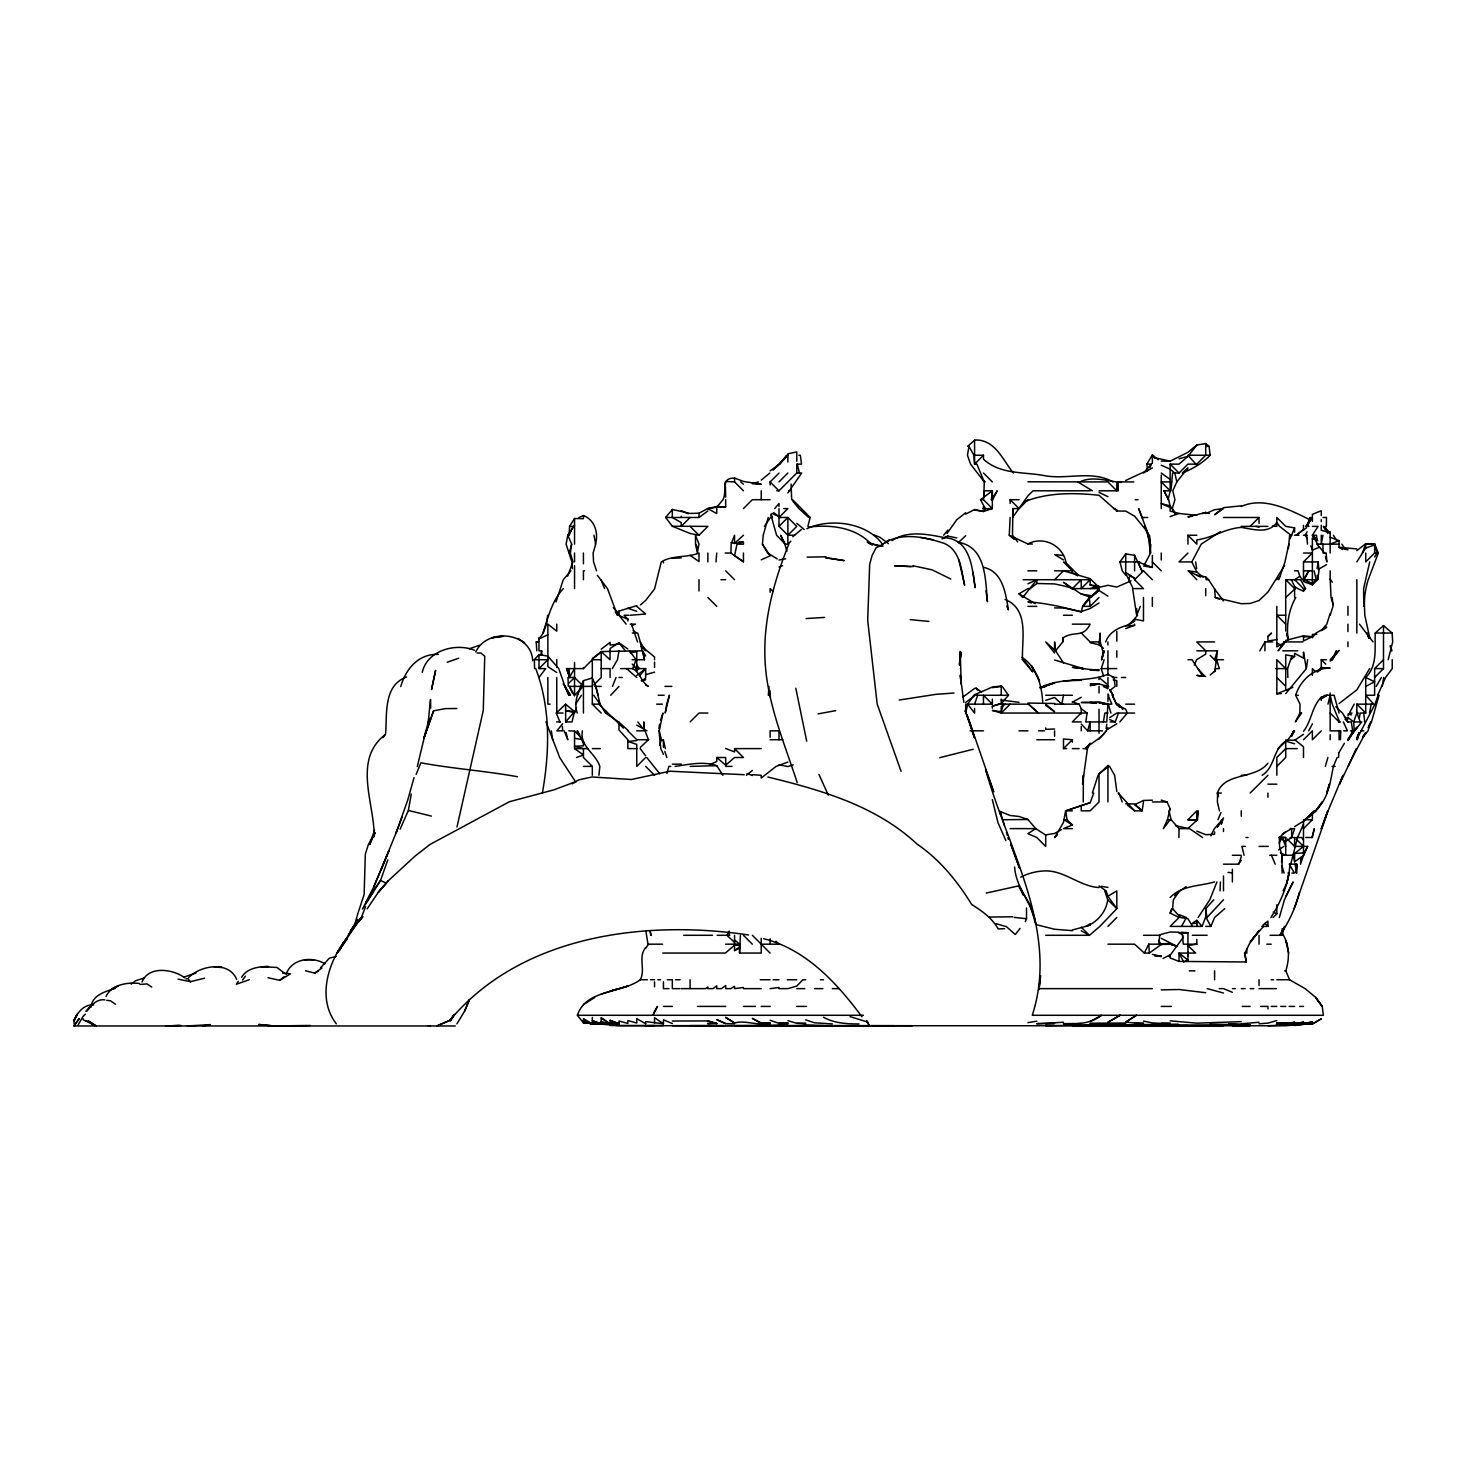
<?xml version="1.0" encoding="UTF-8"?>
<svg xmlns="http://www.w3.org/2000/svg" width="1466" height="1466" viewBox="0 0 1466 1466"><rect width="100%" height="100%" fill="white"/><g stroke="black" fill="none" stroke-linecap="round" stroke-linejoin="round"><path stroke-width="1.5" d="M576.523 757.501L583.431 754.972L574.544 748.613L574.544 731.039L568.845 730.838M645.663 1023.836L645.663 1021.637L663.438 1023.763L663.438 1019.841L672.326 1023.543M796.771 461.24L796.771 451.931L787.883 453.782L787.883 462.028M1161.255 559.994L1161.255 553.03M1246.668 948.63L1246.851 953.065L1244.762 953.065L1246.338 961.971L1179.031 961.421L1179.031 953.065L1195.615 953.065L1187.936 945.57L1196.824 944.177L1196.824 939.358M1196.824 926.402L1196.824 925.138M1276.831 775.276L1276.831 757.501L1285.719 748.613L1297.263 748.613M1285.719 668.606L1276.831 659.718L1276.831 693.839L1281.266 693.583M1285.719 631.131L1285.719 579.711L1300.562 579.711L1305.546 588.599L1303.494 591.146L1297.703 588.599L1294.606 586.437L1291.344 579.711M1294.606 597.487L1294.606 586.437M1276.831 1023.854L1294.606 1023.744L1303.494 1022.168L1303.494 1023.836L1294.606 1024.184L1312.382 1023.653L1276.831 1023.47L1285.719 1023.854L1294.606 1022.26L1294.606 1023.58L1276.831 1022.865L1303.494 1023.36L1290.978 1024.184L1312.382 1022.773L1303.494 1023.781M601.903 1024.184L618.982 1025.705L1285.719 1025.76L1312.382 1023.341M1330.157 615.262L1332.997 606.374L1332.191 597.487M1332.319 582.222L1330.157 579.033L1330.157 570.824M1339.063 713.044L1334.133 695.269L1324.879 695.269L1321.269 698.769L1325.905 696.148M1359.44 717.497L1360.136 713.044L1365.726 713.044L1365.726 677.494C1377.655 665.674 1374.613 648.137 1375.236 633.037L1383.501 625.579L1392.132 633.037L1392.7 641.925L1388.192 659.718M1374.613 557.025L1376.995 553.03L1374.613 544.143M1374.613 677.494L1383.501 668.606L1383.501 625.579M761.221 938.258L761.221 953.065L739.542 953.065L739.579 944.177L734.558 939.889M1326.382 526.367L1326.473 517.48L1323.047 517.48M1287.973 639.707C1286.47 625.157 1288.376 610.424 1295.761 597.487M1178.921 837.507L1179.031 828.62L1171.132 819.732L1168.97 810.845L1170.143 808.829L1167.028 801.957L1161.255 800.106M1264.901 650.831L1265.03 641.925L1259.807 650.831M1301.606 713.044L1295.358 721.932L1299.884 713.044L1300.012 704.156L1295.651 695.269C1300.195 680.572 1314.049 667.561 1330.157 668.166L1321.269 667.506L1316.835 671.831M734.558 555.724L730.948 553.03L731.131 544.143L734.558 535.255L734.558 543.446L743.445 542.237L743.445 544.143L736.995 544.143L734.558 555.724L743.445 561.79L743.445 553.03M1217.586 793.051L1217.385 801.957L1219.437 810.845M1082.714 781.946L1083.411 775.276L1083.209 801.957M758.472 481.911L752.333 483.725L761.221 484.275L743.445 481.434L734.558 478.026C719.513 478.044 727.686 491 722.958 499.704L716.764 507.236L707.62 508.592L698.989 513.228L690.101 513.448L672.326 509.453L665.656 517.48L672.326 526.257L690.101 533.459L698.989 535.255L707.876 526.367L672.326 526.257M740.44 935.29L739.542 953.065M1027.904 499.704L1019.108 508.592L1012.914 508.592L1012.603 517.48L1027.904 495.856L1033.054 490.798L1090.136 490.798M1340.437 739.725L1340.785 730.838L1330.157 730.838L1330.157 693.015M74.07 1023.928L74.235 1019.878C77.625 1012.218 84.35 1004.008 93.659 1005.035M1220.024 890.852L1220.427 881.964M572.436 568.588L571.905 561.918L566.096 544.143L567.782 535.255L569.101 535.255L569.578 526.367L574.544 518.488L583.431 518.689L583.431 515.574L578.96 517.48M1300.892 857.5L1300.507 864.17L1303.494 855.283L1303.494 821.95M1281.559 861.953L1281.944 855.283L1279.543 846.395L1279.378 837.507L1285.719 831.772M1338.55 757.501L1338.806 753.048M1149.985 553.03L1150.535 544.143L1150.535 553.03L1144.433 564.667M768.99 686.381L768.331 695.269L770.108 695.269M1175.475 825.633L1187.936 828.473L1197.52 819.732L1198.198 810.845L1196.824 819.732M1288.412 548.596L1289.659 535.255L1291.876 535.255M1216.468 659.718L1214.599 671.703L1215.772 668.606L1219.4 668.606L1216.468 659.718L1217.421 650.831L1196.824 650.831M563.329 588.599C551.509 601.298 548.284 617.662 542.823 633.037M1170.967 490.798L1172.58 473.023L1179.031 473.023L1187.936 464.136L1196.824 464.136L1205.712 455.248L1205.712 443.575L1196.824 445.004L1187.936 452.316L1170.143 461.167L1152.368 457.154M1357.681 735.272L1357.296 739.725L1358.047 735.272M777.218 558.913L767.653 553.03L762.43 544.143L763.218 535.255L768.239 517.48M715.976 561.918L716.764 553.03M1213.701 899.739L1205.712 908.792L1205.712 916.891L1202.083 926.402L1170.143 926.402L1179.031 917.514L1170.143 913.08L1172.562 908.627L1173.405 899.739L1179.031 891.621L1186.159 886.637M1014.142 539.396L1009.268 535.255L1010.129 517.48M598.934 775.276L599.832 766.388C595.709 753.249 579.601 746.652 582.369 730.838M1187.936 960.047L1179.031 953.065L1183.685 961.971L1187.936 960.047L1187.936 932.724L1181.266 932.303M991.401 499.704L997.21 490.798L992.354 500.346L991.401 499.704L992.354 490.798L984.529 490.798L983.466 499.704L992.354 508.592L983.466 511.469L974.578 510.021M967.248 715.225L993.691 791.768L985.555 769.54C1007.508 848.557 1059.515 930.928 1032.412 1014.802M1158.726 944.177L1159.698 935.29L1161.255 934.337L1170.143 932.01L1179.031 932.174M1289.897 864.17C1288.944 883.357 1281.046 901.462 1270.912 917.514M1281.65 932.468C1289.585 943.792 1289.897 958.013 1285.81 970.858L1289.567 979.746L1305.125 988.634L1315.845 997.521L1322.24 1006.409L1323.358 1015.297L1032.357 1015.297M983.723 497.469L984.291 481.911L976.887 464.136L974.578 464.136L973.9 455.248L968.971 446.36L967.67 446.36L974.578 440.185M1039.852 981.982L1038.936 989.697L1040.677 975.77M354.479 925.449L358.272 912.072M374.691 832.468L374.16 836.72C374.618 803.46 352.555 760.194 384.88 734.906M959.46 664.868L961.128 652.132L959.589 664.135M1110.916 713.044L1108.278 704.156L1099.024 702.892L1107.929 704.065L1106.757 721.932L1085.756 721.932L1087.112 713.044L1081.248 708.774L1079.196 704.156L1072.361 701.847M547.679 615.262L546.488 624.15L543.226 633.037L538.975 639.084M959.497 664.721L960.23 651.435L961.238 684.072L960.248 675.331L963.84 702.397M1082.494 784.163L1087.46 748.613L1090.136 743.189L1086.508 748.613L1082.953 748.613M427.797 726.073L430.509 699.484L430.711 708.023M1143.48 801.957L1142.142 810.845L1134.592 810.845L1127.482 805.219M574.544 525.176L567.782 535.255L571.667 544.143L570.292 553.03L572.949 561.918L567.654 576.156M1103.183 650.831L1101.809 659.718L1104.173 650.831L1101.571 659.718M1285.719 693.656L1306.334 668.606L1307.654 659.718M595.324 544.143C598.843 533.349 594.756 519.697 583.431 515.574M658.93 728.602L659.645 724.167M1103.403 721.932L1104.851 713.044L1107.929 713.044M1222.058 819.732L1221.306 824.167L1223.487 817.955L1217.348 826.842M1106.097 728.602L1106.848 724.167M1382.255 686.381L1383.739 677.494M968.971 446.36L967.468 455.248L970.584 464.136L984.291 481.911M618.982 650.831L617.479 659.718L612.312 668.606M1317.054 568.588L1318.209 561.918L1303.494 561.918L1303.494 581.507L1312.382 584.824L1317.696 579.711L1318.979 570.824L1318.209 561.918M1054.585 652.993L1045.698 641.925L1055.612 650.831L1062.722 641.925L1063.473 637.563C1074.303 630.618 1083.411 638.278 1090.136 624.15L1072.361 624.15M400.108 829.17L408.373 810.46L411.25 794.077M1290.703 864.17L1297.557 837.507L1303.494 824.185M1322.9 535.255L1321.269 544.143L1321.269 535.255M556.017 601.921L563.256 579.711L570.934 570.824L569.523 570.824M1063.473 704.156L1061.787 704.156L1063.473 695.269M1093.783 793.051L1090.136 802.782L1065.617 810.845L1063.473 822.408L1054.585 837.691L1057.462 834.667M542.383 793.014C549.677 751.985 550.831 707.876 535.658 668.441M577.237 713.044C573.206 701.829 578.85 690.761 583.431 680.664L592.319 677.97L595.892 686.381L600.034 704.156L605.495 713.044L618.982 722.17L627.869 730.251M1369.519 713.044L1371.26 704.156M90.965 1007.087C91.992 995.286 105.772 991.199 115.319 988.432M1357.882 735.272L1356.966 739.725L1359.22 732.615M540.679 655.265L541.669 650.831L538.975 650.831L538.975 637.637M992.354 687.627L1002.194 686.381L1008.48 695.269L973.79 695.269L967.67 704.156L965.691 713.044L965.691 704.156L992.354 704.156L992.354 699.08M1092.372 793.051L1098.071 775.276M1104.723 890.852L1107.71 899.739C1106.445 911.54 1097.081 922.462 1086.104 926.402L1090.136 923.763M1379.066 695.269L1371.461 721.932L1368.016 727.649M456.897 708.499L445.188 708.628L433.606 710.827L424.792 735.291L417.315 766.59M1289.182 873.058L1287.13 881.964L1288.889 873.058L1287.936 873.058M1288.852 544.143L1284.967 561.918L1278.865 579.711M574.104 713.044L572.015 721.932L565.638 721.932L565.638 704.211L574.544 711.596L565.638 721.932M456.989 826.989L483.267 710.515L484.751 656.273L480.885 653.011L477.165 653.103M1097.246 586.913L1090.136 585.007L1090.136 579.711L1081.248 588.599L1081.248 579.711L1072.361 588.599L1099.024 588.599L1099.024 590.45L1089.293 597.487L1082.623 606.374L1081.248 612.092C1063.821 607.107 1046.229 603.186 1027.904 601.83L1031.478 602.984M429.281 718.377L423.967 738.204L428.787 723.819M1168.072 499.704L1170.253 490.798M1327.958 704.156L1330.157 695.269L1332.264 704.156L1339.576 721.932M1290.08 538.81L1294.606 527.888L1285.719 526.367L1276.831 517.48L1276.831 526.367L1272.378 526.074M1279.323 917.514L1284.454 899.739L1293.122 881.964L1285.719 896.532M1312.052 837.507L1314.306 828.62L1312.272 837.507L1305.711 837.507M1299.334 892.629C1295.706 907.894 1288.687 922.334 1279.91 935.29L1284.564 926.402L1281.907 935.29L1270.069 935.29M807.876 526.367L810.167 517.48L792.648 499.704M1133.163 588.599L1128.82 579.711L1129.755 576.156M569.284 553.03L571.667 544.143M1369.72 561.918L1363.618 588.599L1363.801 606.374M666.938 773.498L668.899 766.388L670.805 766.388M1102.395 730.838L1087.699 730.838L1090.136 721.932L1090.136 730.838M1325.356 766.388L1327.884 757.501M610.094 1022.847L615.354 1024.184L610.094 1023.048L618.982 1023.048L610.094 1023.909L610.094 1020.318L618.982 1023.653L610.094 1023.928L601.207 1017.899L601.207 1023.983L583.431 1022.883L577.402 1015.297C585.96 988.964 621.566 993.673 640.312 979.746C645.791 969.521 637.71 957.078 645.663 947.604M1287.863 677.494L1287.551 668.606L1291.839 656.163M423.967 738.204L433.606 710.827M414.053 777.548L407.731 800.124L396.132 832.835L402.307 816.672M1087.112 713.044L1001.241 713.044L992.354 710.424L1001.241 711.706L1003.587 704.156M1101.314 668.606L1104.1 659.718M1217.421 650.831L1214.599 659.718L1223.487 659.718M1330.157 613.576L1326.785 624.15L1321.269 630.71L1326.602 627.576M1241.262 856.584L1238.807 864.17L1223.487 864.17M1310.292 517.48L1307.415 526.367L1310.567 517.48L1306.169 526.367L1309.01 526.367M1170.143 913.08L1171.609 908.627M358.602 911.321L364.136 894.48L365.309 854.293L368.351 844.563L372.987 836.188M1280.386 852.754L1285.719 855.283L1285.719 837.507L1278.902 837.507L1285.719 841.319L1291.674 837.507L1294.606 828.62L1290.117 828.62M660.598 720.154L662.962 713.044L659.242 730.838L661.423 739.725L659.553 745.058M374.526 830.269L369.67 844.654L374.984 832.816L373.903 834.52M1170.143 819.732L1163.326 828.62L1167.431 819.732L1170.143 808.829M1216.927 881.964L1209.835 899.739L1198.107 917.514M1378.077 695.269L1375.035 704.156L1356.838 739.011L1359.055 732.872M1356.838 561.918L1362.445 553.03L1365.726 543.666L1374.613 543.794L1378.315 553.03L1368.218 579.711A80.777 80.777 0 0 0 1364.443 606.374L1364.809 615.262L1369.647 637.49M387.812 859.901L380.519 880.498L362.469 909.048L373.738 886.93L388.93 850.738L373.738 886.93M974.578 704.156L977.73 695.269M1110.129 721.932L1115.26 721.932L1118.503 713.044M559.884 721.932L556.31 713.044L565.638 704.211M788.8 544.143C774.506 579.931 763.694 617.937 764.904 656.823C766.077 700.638 783.889 741.558 797.211 782.661M574.544 713.044L576.578 707.712M620.631 668.606L632.671 668.606L636.061 659.718L629.5 650.831M106.047 996.44C111.361 984.602 127.67 982.018 139.453 983.448M1149.93 467.691L1151.286 464.136L1146.833 464.136L1147.621 470.806M1294.093 908.627L1328.068 810.845L1342.984 775.276L1339.576 784.163L1356.508 748.613L1348.207 766.388M983.466 508.592L983.466 506.393M365.565 906.739L360.801 918.852L354.424 924.863L339.196 950.756L343.869 941.978C327.376 965.086 317.371 999.171 336.319 1023.818M612.495 686.381L616.013 677.494M1377.655 695.269L1385.553 677.494L1392.242 668.606L1392.224 659.718M416.124 774.378L420.889 762.815C452.939 768.715 485.503 770.933 517.461 776.723M1287.423 881.964L1283.062 890.852M397.323 829.756L381.38 869.155M464.575 1011.228L469.34 999.849L464.575 1011.228L456.879 1023.891M1025.32 921.601L1026.53 918.706L1026.512 907.912M1205.712 926.402L1210.861 926.402L1214.599 917.514L1224.751 908.627M1140.383 606.374L1136.626 615.262L1132.632 588.599M1217.953 819.732L1220.958 812.622M1337.139 757.501L1333.364 766.388L1329.919 784.163L1326.675 793.051L1329.277 784.163C1327.17 799.263 1317.366 811.468 1304.942 819.732L1314.361 810.845L1303.494 821.436L1315.9 810.845L1322.204 801.957L1315.808 810.845L1304.832 819.732M1287.203 838.992L1294.606 846.395L1307.635 846.395L1303.824 855.283L1294.606 861.843L1293.415 855.283M1194.295 665.051L1196.622 659.718L1205.712 654.129L1205.712 650.831L1196.824 641.925L1214.599 641.925M577.311 695.269L581.196 686.381M1205.712 443.575L1209.102 446.36L1210.128 455.248C1202.651 463.183 1192.389 468.973 1182.311 473.023L1187.936 467.966L1176.813 481.911L1172.818 490.798L1174.944 499.704L1172.232 508.592L1175.274 513.925M569.101 535.255L573.169 526.367L569.578 526.367M1169.153 956.638L1183.465 937.067M635.658 668.606L636.757 666.297L638.516 668.606L636.757 671.116L635.658 668.606L645.663 668.606L645.663 677.988L642.255 680.792M1244.964 953.065L1249.197 944.177L1259.037 930.672L1250.15 941.832L1263.545 926.402M1348.427 739.725L1352.678 730.838L1351.322 721.932L1347.95 721.932L1344.982 719.146M1344.414 743.28L1339.063 752.461M1210.861 835.73L1214.416 828.62L1222.351 819.732L1217.458 826.842M1144.305 953.065L1148.794 944.177L1170.418 944.177L1161.255 944.471L1149.326 953.065L1144.305 953.065L1134.592 944.177L1107.929 944.177M1105.676 641.925C1108.791 633.184 1117.074 628.071 1125.705 625.799M400.749 686.564C405.624 669.027 418.69 653.396 438.499 654.404M350.576 932.669L357.429 919.347M142.037 982.037C148.506 965.416 173.025 969.044 184.734 977.785M73.996 1025.962L79.072 1018.76L73.996 1025.962L455.266 1025.962M1187.936 952.039L1187.936 955.85M1352.257 757.501L1365.726 732.688L1363.105 736.207M1308.717 730.838L1312.382 723.874M371.649 892.922L365.694 903.019L373.482 891.804M422.245 672.381C427.192 650.281 455.816 642.639 474.526 650.244M1218.558 796.606L1217.348 793.051C1224.861 771.757 1254.823 779.912 1267.943 763.163M453.214 1015.791L450.374 1021.014L454.552 1014.399L449.805 1020.391L436.813 1025.962L449.805 1020.391C521.09 935.198 644.6 919.53 748.521 934.96M1291.693 736.17L1294.57 730.838L1287.918 739.725M74.235 1019.878L73.666 1020.922L74.656 1020.611M1368.823 725.743L1370.912 721.932L1368.035 730.838L1363.105 736.922M1307.141 531.7L1305.198 535.255L1307.415 538.81M1181.559 926.402L1186.434 917.514L1179.031 914.619L1180.405 917.514L1187.936 918.651L1192.591 926.402M1146.87 464.136L1152.368 454.9L1158.305 459.774M734.558 942.418L726.916 935.29L729.243 931.093M1294.606 743.775L1285.719 741.173C1272.855 749.071 1275.035 767.598 1262.116 775.276M947.036 533.477L956.803 519.679L965.691 512.788M1303.494 853.707L1307.635 846.395M77.808 1025.467L82.389 1017.496L83.36 1019.841L95.968 1025.962L89.591 1021.454L86.182 1021.179M286.127 974.34C291.422 958.562 312.166 955.905 324.921 963.822M1279.177 842.84L1282.292 837.507L1285.719 846.395M574.544 668.606L569.339 677.494L569.083 668.606L569.633 677.494M1303.494 731.296C1311.63 721.015 1311.813 706.575 1321.269 697.248L1327.445 695.269M1376.207 686.381L1381.412 677.494M1369.665 668.606L1356.838 689.863L1339.063 703.588M347.424 938.716L337.253 952.772L360.269 918.632M1284.619 565.436L1267.943 592.062L1259.037 600.529L1250.15 603.461L1241.262 603.699L1215.259 597.487L1214.599 589.002L1208.625 579.711L1205.712 576.926L1196.824 575.24L1188.266 570.824L1196.824 572.088L1203.073 577.164M787.883 492.906L801.682 473.023L796.771 473.023L778.996 490.798L776.723 490.798M337.253 952.772L345.848 938.918M1196.824 572.088L1191.858 561.918L1201.204 544.143L1220.353 531.682M475.772 652.022C486.639 627.668 531.168 631.406 532.689 660.671M1354.163 704.156L1347.95 715.793M575.607 704.156L581.416 695.269M353.049 927.886L348.505 934.795L353.966 927.703M1362.445 553.03L1365.726 548.046L1365.726 543.666L1356.838 550.666M1107.929 727.557C1104.319 736.867 1093.068 741.466 1085.225 748.613L1090.136 743.647L1086.508 748.613M367.16 908.828L378.301 892.318L388.38 880.681L415.208 855.961L430.014 844.453L509.38 801.737L553.8 789.881L576.23 781.506L572.381 783.559M764.354 526.367L770.511 517.48M1284.308 641.925L1278.132 650.831L1284.454 643.409M368.937 896.899L380.519 880.498L385.906 882.917M320.486 967.853L329.355 958.196L336.227 956.418M1356.838 727.209L1347.95 740.403L1353.814 730.838M645.663 948.245L648.577 944.177M242.55 980.058L245.39 976.136M1128.82 579.711L1125.705 573.371L1125.705 575.148L1122.278 570.824L1119.932 561.918L1125.705 553.928L1134.592 555.266L1141.867 570.824L1143.48 570.824L1152.368 579.711M1036.81 583.486L1036.81 579.711L1022.718 597.487L1019.017 593.822L1027.904 588.599L1030.286 588.599L1036.81 583.486L1054.585 583.908L1063.473 585.85L1072.361 588.178L1081.248 594.042L1090.136 596.974L1090.136 595.526L1081.248 594.042M241.615 977.272C247.058 968.091 258.804 966.515 268.516 966.552L261.351 966.79M538.975 677.494L545.682 668.606L538.975 668.606L538.975 654.532L547.863 656.182L558.766 668.606L564.96 686.381L568.918 695.269L564.96 686.381L570.476 695.269L564.63 686.381M382.938 737.673L385.54 734.228C387.244 714.528 383.084 685.447 406.577 676.98M360.966 917.899L354.479 926.457L362.798 917.02M1238.33 864.17L1241.262 860.285M786.546 455.248L779.729 464.136L787.883 455.248L773.077 469.56M1137.671 615.262L1129.626 624.15L1134.592 620.906L1134.592 619.202L1143.48 620.906L1143.48 597.487M1020.098 928.418L1015.242 934.52L1006.464 926.695L995.726 923.58M562.651 723.709L556.915 730.838L562.742 730.838L562.394 726.385M943.646 535.255L947.897 530.051M1099.024 597.487L1090.136 606.374L1082.623 606.374L1090.136 597.285M86.219 1011.375L90.892 1006.372L86.219 1011.375C90.764 1005.859 96.848 998.493 104.911 999.885M639.524 676.009L645.663 668.606L636.757 675.496M358.877 920.52L354.754 925.467L362.688 916.452M1081.248 714.034L1081.248 708.719M1210.861 926.402L1205.712 916.891L1207.031 917.514L1223.487 899.739M774.671 508.592L778.996 503.516L778.996 506.43M386.401 882.899L378.301 892.318L388.38 880.681M1008.48 695.269L1001.241 703.607L992.354 706.136L992.354 708.133M1347.95 739.047L1361.767 721.932L1353.704 721.932L1347.95 717.46L1347.95 718.505M1151.286 464.136L1143.48 473.023L1152.368 467.892M1099.024 739.102L1106.39 730.838M534.559 668.606L534.357 659.718L538.975 654.532M1082.623 606.374L1088.065 600.455M1090.136 595.526L1090.777 597.487L1099.024 588.599M610.681 695.269L618.982 686.381M131.225 984.162L135.385 980.809L143.705 978.134M1330.157 659.737L1339.063 650.391L1331.843 659.718L1336.424 650.831L1332.576 659.718L1330.157 660.964M1119.786 721.932L1127.336 713.044L1125.705 709.251L1116.817 704.615L1116.817 703.405M1081.01 713.044L1072.361 721.932L1081.248 721.932M538.975 668.606L547.863 659.718L534.357 659.718M690.101 517.48L681.214 526.367L681.214 522.574L672.326 517.48L672.326 509.453M568.606 683.413L574.544 677.494L583.431 686.381M569.01 675.716L566.536 668.606L583.431 668.606L592.319 659.718L601.207 659.718M743.445 508.592L752.333 499.704L770.108 499.704M778.996 481.911L787.883 473.023M581.947 687.866L574.544 695.269L574.544 662.43M593.803 684.897L601.207 677.494L601.207 651.545L641.1 650.831M778.996 526.367L787.883 517.48L796.771 526.367L787.883 535.255L778.996 526.367L778.996 508.592M770.988 515.299L776.595 535.255L785.19 544.143L780.608 535.255L784.878 544.143L787.883 544.143L790.852 541.174M645.663 757.501L636.757 766.388L636.757 744.398L627.869 741.43L636.757 740.623M690.101 721.932L698.989 713.044L707.876 713.044M973.9 455.248L983.466 455.248L974.578 464.136L974.578 440.038C995.102 439.03 1002.616 459.829 1013.354 473.023M1054.585 579.711L1063.473 570.824L1090.136 578.649L1099.024 587.39L1107.929 585.3L1116.817 587.06L1131.037 580.884M1001.241 713.044L1010.129 704.156M1134.592 588.599L1143.48 588.599L1134.592 579.711L1143.48 570.824M1187.936 553.03L1179.031 561.918L1191.858 561.918M1250.15 526.367L1259.037 517.48L1259.037 523.454M1063.473 748.613L1072.361 739.725L1063.473 739.011L1063.473 748.613L1066.735 748.613M1276.831 579.711L1279.781 576.743M1303.494 561.918L1312.382 553.03L1312.382 538.004L1317.714 540.661M1285.719 597.487L1295.358 588.599M1378.315 553.03L1374.613 553.03L1365.726 561.918L1365.726 553.03M1187.936 819.732L1196.824 810.845L1196.824 820.539L1187.936 819.732L1197.52 819.732M1107.929 926.402L1116.817 917.514M1250.15 793.051L1267.943 775.276M1276.831 766.388L1285.719 757.501L1285.719 740L1294.606 740.293L1303.494 734.319M1303.494 739.725L1312.382 730.838L1312.382 739.725L1321.269 730.838M1356.838 710.992L1356.838 704.156L1373.752 704.156L1365.726 695.305L1374.613 695.269L1374.613 668.606L1383.501 659.718M1303.494 828.62L1312.382 819.732L1312.382 813.062M770.108 484.989L770.108 481.911L778.996 473.133M1273.038 917.514L1276.831 913.794L1276.831 904.779M1099.024 774.158L1107.929 765.49L1109.579 766.388L1114.618 775.276L1116.817 791.438M792.776 536.684L801.444 529.483M962.741 697.211L974.578 688.452L976.173 688.159L981.634 692.172M82.847 1016.561L85.395 1014.124M958.269 542.732L965.691 535.676M1267.943 636.482L1271.535 633.037L1267.943 636.336L1267.943 640.954L1276.831 639.597M743.445 535.255L734.558 543.446L731.003 542.53M1278.059 748.613L1284.179 742.987M965.691 514.09L974.578 509.508L983.466 511.469L985.299 508.592L980.534 499.704L992.354 490.798L992.354 508.592L982.605 508.592M1174.596 895.671L1179.031 891.621M773.077 470.018L778.996 464.685L770.108 470.843M1318.209 569.468L1326.602 564.557M1196.824 445.004L1187.936 456.384L1179.031 464.136L1170.143 464.136L1170.143 490.798L1163.949 490.798L1168.549 499.704M1210.22 674.983L1214.599 671.208M640.477 604.89L645.663 600.437L654.551 588.984L661.276 561.918C672.344 554.973 686.949 557.923 698.989 553.03L698.989 561.57L690.101 555.321M1090.777 597.487L1099.024 590.45L1107.929 596.149M1290.776 659.718L1294.606 656.475L1294.606 653.36L1303.494 658.142L1303.494 652.113L1306.334 668.606M188.766 977.455C200.75 965.214 228.696 960.651 236.686 979.361M761.221 480.115L769.815 473.023M268.003 977.712L279.731 980.351L283.983 976.832M1306.591 527.632L1303.494 530.161L1303.494 525.359M640.312 747.422L648.448 739.725L645.022 730.838L636.757 730.838M1317.714 671.886L1321.269 669.046L1321.269 659.718L1326.473 659.718M1294.606 861.843L1294.606 853.524L1303.494 846.395L1296.091 838.992M746.359 775.276L752.333 770.511M1262.941 925.083L1267.943 921.088M806.905 528.676C830.214 517.883 866.956 522.317 882.715 544.527M1109.707 690.651L1115.095 686.381L1114.105 677.494L1107.929 674.287C1086.196 683.028 1061.622 676.687 1040.365 687.646L1054.585 682.918L1040.365 687.719M601.207 649.181L610.094 642.346L610.094 645.077L618.982 644.032L618.982 642.694L610.094 648.467L610.003 659.718L601.207 651.545L592.319 658.765L601.207 652.315M965.691 702.416L974.578 695.8M1099.024 773.663L1107.929 767.085M665.656 517.48L698.989 517.48L707.876 510.956M734.558 935.29L734.558 950.591L739.89 946.743M1170.143 897.485C1182.054 885.134 1199.445 886.38 1214.599 881.891M305.514 970.749L314.695 973.167L321.97 967.963M1294.606 570.824L1298.125 570.824L1299.756 576.285L1294.606 579.711L1303.494 588.599L1305.546 588.599M1278.59 849.913L1283.886 846.395M1193.031 922.737L1196.824 920.3L1202.083 926.402M880.773 545.572C898.713 531.333 924.093 536.703 944.049 543.318C960.432 550.135 961.421 570.329 964.61 585.264L958.874 559.939M1109.707 717.644L1116.817 713.044L1134.592 713.044M1125.705 1022.114L1136.407 1015.297L1125.705 1022.114L1143.48 1023.854M884.511 543.135L889.367 540.056L885.885 541.87M583.431 1004.613L594.72 997.521M1099.024 603.021L1090.136 608.5L1081.248 611.579L1063.473 608.005L1054.585 607.914M1294.606 826.622L1303.494 821.162M279.731 980.351L290.525 973.736M1107.929 729.188L1116.817 723.728M1099.024 885.959L1106.079 890.852L1107.929 896.276L1116.817 890.852L1116.817 908.627L1099.848 926.402L1089.458 935.29L1045.698 935.29M1312.382 1024.019L1321.269 1018.797L1312.382 1023.946L1303.494 1024.184L1312.382 1024.019L1312.382 1021.784L1303.494 1023.891L1294.606 1023.286L1303.494 1023.946L1312.382 1021.784M892.061 540.624C907.601 530.087 927.74 534.32 944.91 537.71C970.694 539.58 972.215 568.075 975.128 587.609L972.984 572.29M882.33 545.389L876.283 547.441L872.087 555.522L869.686 564.19L867.689 620.301L877.181 704.065L901.095 771.391M314.695 973.167L318.049 971.225M1282.383 833.989L1291.638 828.62L1291.674 837.507M571.96 783.705L578.813 779.875L591.989 776.962L631.333 779.509L669.98 771.226L744.233 774.708M1061.512 829.591L1054.585 833.458L1045.698 834.869L1045.698 846.395L1036.81 837.507L1027.904 833.714L1035.747 828.62L1045.698 835.052M787.883 762.082L776.137 766.388L761.221 778.043L761.221 775.276L752.333 774.708M1090.136 1021.527L1101.497 1015.297C1090.851 1023.909 1076.52 1024.276 1063.473 1023.836M1072.361 702.141L1081.248 697.303M1125.705 803.826L1134.592 803.936L1142.142 810.845L1134.592 804.742L1143.48 800.454L1152.368 800.179M1365.726 686.381L1374.613 681.782L1365.726 677.494M1005.658 704.156L1001.241 706.429L1001.241 711.706M1163.033 958.452L1170.143 954.842L1170.143 957.994L1179.031 961.421M1134.592 620.906L1125.705 626L1134.592 625.359L1134.592 624.15M1143.48 472.199L1125.705 480.463M540.752 638.205L547.863 634.741M734.558 950.591L739.89 947.989M1310.604 637.545L1303.494 640.935L1303.494 635.859L1312.382 636.702L1303.494 636.904M743.445 987.479L734.558 988.634L734.558 986.343L730.801 988.634L725.67 988.634L725.67 985.537L721.492 988.634L716.764 988.634L716.764 985.793L713.099 988.634L707.876 988.634L707.876 987.058L705.659 988.634L681.214 988.634M183.543 977.236L195.913 973.039M1292.829 687.334L1276.831 693.839M1027.904 583.853L1036.81 579.711M941.978 538.828L947.897 536.116L956.803 537.949M709.654 764.721L716.764 761.495L716.764 757.501L725.67 757.501L725.762 766.388L732.01 766.388M942.565 538.517L947.897 536.116M761.221 559.829L770.108 555.871L762.43 544.143M1205.712 513.595L1214.599 509.71L1223.487 508.61L1214.599 514.731L1223.487 507.639L1241.262 505.843M1025.284 501.482C1048.263 492.283 1074.926 492.686 1099.024 495.288L1116.817 511.011L1125.705 511.103L1134.592 516.142L1147.292 531.7M1326.602 626.953L1316.065 633.037L1312.382 637.728L1312.382 634.466L1316.835 634.265M1090.136 802.653L1065.8 810.845L1066.991 819.732L1072.361 824.955L1063.473 828.62L1072.361 828.62M1312.382 550.116L1319.492 547.221M469.432 648.76L479.345 645.242M631.699 625.67L635.529 624.15L630.288 624.15M642.09 680.92L645.663 679.528L641.21 680.719M1330.157 544.143L1339.063 540.661L1339.063 547.258L1342.618 549.567M778.996 567.049L782.551 565.711M1125.705 628.584L1134.592 625.359M1241.262 506.503C1263.747 496.278 1289.365 509.637 1309.688 519.642M1170.143 516.563L1179.031 513.466L1196.824 515.372M249.312 979.709L236.356 984.236L238.262 981.34M447.185 662.229L458.73 658.216M1365.726 548.046L1374.613 544.967M974.578 694.682L992.354 687.078L1001.241 685.96L1001.241 695.269M601.207 994.095L627.869 986.068L610.094 991.126L618.414 988.634M793.216 764.794L787.883 766.553L778.996 764.812M1202.157 513.613L1205.712 512.44L1209.267 513.503M1045.698 700.363L1054.585 697.45L1061.787 704.156M1040.365 688.122L1045.698 686.381L1040.2 687.114M618.982 611.102L636.757 605.623M778.996 987.553L770.108 988.634M992.354 706.136L1001.241 703.607L1001.241 699.062M1072.361 929.994L1090.136 925.174M939.779 757.665L973.204 749.254M1009.268 535.255L1027.904 543.941C1043.132 535.695 1062.52 545.26 1065.91 561.918M645.663 674.69L654.551 672.124M1276.831 1020.574L1267.943 1023.121L1259.037 1023.818M1090.136 588.599L1099.024 586.07L1090.136 585.007M140.021 984.474L147.04 983.888L151.749 987.058M1179.031 458.766L1187.936 456.384M1303.494 635.859L1285.719 640.385L1285.719 641.925L1276.831 646.854L1276.831 606.374M986.233 893.069L1018.778 885.867L1029.737 904.155L1035.876 924.405C1032.779 903.477 1015.956 888.414 1014.619 867.066M178.009 979.123L190.433 981.707L204.58 978.17M1352.018 713.044L1347.95 713.997L1351.505 714.877M1099.024 683.651L1090.136 685.612L1099.024 684.036L1108.333 686.381M1303.494 1022.168L1294.606 1023.891L1276.355 1024.184L1285.719 1022.865L1294.606 1023.744M1081.248 481.196C1094.662 475.974 1108.168 481.526 1121.252 482.406M818.175 713.887L835.73 710.644M778.996 560.012L785.666 558.821M1192.371 516.16L1187.936 516.93L1205.712 512.44M202.711 1025.962L210.334 1024.624L187.3 1025.962M1027.904 1022.645L1036.81 1021.161M734.558 1022.956L725.67 1017.441L734.558 1022.956C746.359 1019.823 757.995 1026.457 770.108 1023.048L761.221 1022.92L752.333 1018.357L761.221 1023.781M899.226 700.033L935.913 694.353L953.981 693.015M1294.606 1022.26L1285.719 1023.708L1276.831 1022.847M630.105 652.755L636.757 651.729L636.757 670.292M310.242 1025.449L273.885 1025.962L258.932 1024.477L273.885 1025.962M536.794 650.831L536.226 641.925L538.975 641.522M1063.473 1022.205L1036.81 1023.928M1294.606 1025.54L1303.494 1024.349L1267.943 1025.742M1259.037 1022.26L1241.262 1023.781M585.649 1022.425L592.319 1023.983L601.207 1023.14L592.319 1023.781L583.431 1022.114L592.319 1023.854L601.207 1022.902L606.283 1024.184L592.319 1023.451L601.207 1023.451L592.319 1022.517L601.207 1023.781L592.319 1020.684L601.207 1023.983L583.431 1022.425L601.207 1023.891M592.319 1023.763L601.207 1023.286L592.319 1023.946L583.431 1021.399L592.319 1023.854L601.207 1022.902L592.319 1024.019L585.649 1022.407M1192.371 923.635L1196.824 923.122M592.319 1017.441L592.319 1024.019L583.431 1020.299L592.319 1023.946L601.207 1022.993L592.319 1023.891L586.986 1022.278L592.319 1023.983L601.207 1023.286M1241.262 1021.619L1196.824 1023.176L1170.143 1020.831M988.67 917.056L1012.804 916.781M1063.473 680.902L1081.248 680.261L1072.361 679.986M808.609 527.119C830.892 524.26 856.602 527.357 872.178 545.169M1179.031 933.439L1187.936 932.724M1294.606 853.524L1303.494 852.846M707.876 1023.928L716.764 1023.378L707.876 1020.941L672.326 1021.014M778.996 1023.598L787.883 1022.975L778.996 1023.341L770.108 1020.281M806.117 618.56L824.625 617.406M1161.255 989.88L1179.031 989.495L1205.712 992.739M1099.024 669.632L1090.136 670.145L1099.024 670.493L1072.361 667.323L1083.356 668.606L1081.248 668.606M1090.136 702.397L1096.806 703.057L1081.248 702.489L1099.024 701.884L1107.929 704.065M787.883 1022.975L778.996 1023.47L787.883 1023.964M1063.473 1023.653L1081.248 1023.506M1161.255 943.847L1170.143 943.408L1161.255 944.471L1158.452 940.421M1045.698 1023.909L1054.585 1023.488L1036.81 1023.451M1134.592 1023.341L1143.48 1022.938M716.764 507.236L725.67 506.833L725.67 499.704M672.326 558.289L681.214 557.923M1365.726 544.143L1374.613 543.794L1374.613 553.03M1054.585 729.005L1045.698 729.353L1045.698 727.924M262.561 966.754L276.927 967.432L284.972 973.607M181.161 1025.43L165.896 1025.962L179.145 1025.449M1161.255 1023.268L1170.143 1022.956M428.329 1025.962L430.106 1025.907M787.883 1020.666L796.771 1023.323L805.677 1023.03M1004.613 928.693L998.181 928.913C992.061 918.028 982 910.972 971.701 904.485C957.298 881.194 939.871 859.662 917.075 844.104C876.137 805.805 820.997 789.991 767.891 777.035M1178.188 1024.184L1045.698 1025.705M1170.143 1024.422L1134.592 1025.284M1010.129 828.62L1035.747 828.62L1027.904 819.494L1002.781 819.732L1001.241 815.224M1125.705 1023.03L1090.136 1023.213M675.111 766.388C688.837 764.464 702.874 760.982 716.764 765.673L722.958 775.276M1090.136 1023.891L1125.705 1023.818M807.106 557.135L826.146 556.823M1054.585 703.497L1027.904 703.057M1241.262 1024.679L1107.929 1025.577M185.944 978.83L188.179 978.793L190.433 981.707M1081.248 1025.669L1094.589 1025.485L1072.361 1025.705L1134.592 1025.687L1105.694 1025.467M778.996 1025.705L770.108 1025.724L787.883 1025.449M672.326 764.189L681.214 764.098M663.438 1025.559L610.094 1025.504M770.108 1025.669L778.996 1025.595L743.445 1025.705M1179.031 1024.917L1161.255 1025.046L1170.143 1025.009M1356.838 548.944L1339.063 547.258L1347.95 549.86M313.761 959.827L304.433 959.845M1161.255 1025.76L1187.936 1025.705L1072.361 1025.705L1125.705 1025.65L1110.147 1025.467M805.677 1025.669L823.452 1025.632L803.441 1025.467M1205.712 446.36L1209.102 446.36M798.86 455.248L800.344 455.248L801.535 464.136L796.771 464.136L796.771 473.023M1210.128 455.248L1187.936 455.248L1196.824 465.18M1133.731 481.911L1118.137 481.911L1118.283 490.798L1099.024 490.798M1171.719 481.911L1161.255 481.911L1170.143 490.798M788.891 490.798L789.917 490.798M980.534 499.704L983.466 499.704M1010.129 503.443L1010.129 499.704L1019.017 499.704M1135.234 499.704L1138.092 499.704M783.724 508.592L787.883 508.592L778.996 517.48L787.883 517.48L787.883 544.143M1113.445 508.592L1115.095 508.592M810.167 517.48L808.664 517.48L798.952 508.592L792.868 501.17M1143.48 517.48L1147.786 517.48M1223.487 517.48L1259.037 517.48M1241.262 526.367L1267.943 526.367M1312.382 526.367L1318.081 526.367L1312.382 535.255L1317.769 544.143M1325.319 526.367L1327.811 533.477M787.883 535.255L794.554 535.255M1187.936 544.143L1187.936 535.255L1196.824 535.255M1294.606 535.255L1298.968 535.255M1303.494 535.255L1307.196 535.255M1333.419 535.255L1336.68 540.587M1307.507 544.143L1306.627 535.255M1339.063 544.143L1316.835 544.143L1324.568 553.03M725.194 553.03L730.948 553.03M1303.494 553.03L1312.382 553.03L1312.382 584.824M1119.932 561.918L1139.668 561.918M584.567 570.824L583.431 570.824L583.431 579.711M1027.904 570.824L1036.81 570.824M1054.585 570.824L1072.361 570.824L1072.361 572.491L1077.693 575.9M1303.494 570.824L1312.382 570.824M720.96 579.711L725.67 579.711M1023.103 579.711L1090.136 579.711M1208.625 579.711L1206.206 579.711L1205.712 576.926M1027.904 606.374L1036.81 606.374M628.896 615.262L624.113 615.262L627.869 619.33L618.982 615.445L618.982 610.974M630.27 615.262L645.663 614.016L636.757 606.374M1063.473 615.262L1072.361 615.262M1285.719 615.262L1276.831 615.262L1285.719 624.15M632.322 633.037L636.757 633.037L633.202 630.71M1375.236 633.037L1392.132 633.037M536.226 641.925L537.839 641.925M1102.652 650.831L1100.27 641.925L1090.136 641.925L1081.248 633.037M1264.7 641.925L1272.726 641.925M1283.611 641.925L1302.761 641.925M1282.713 650.831L1297.777 650.831M632.121 659.718L636.061 659.718M636.757 659.718L644.472 659.718L642.658 650.831M1187.936 659.718L1192.041 659.718L1202.468 675.716M601.207 668.606L610.094 668.606L610.094 677.494M1116.817 668.606L1101.168 668.606L1103.532 675.716M1275.548 668.606L1287.551 668.606M1374.613 668.606L1383.501 668.606M574.544 677.494L567.947 677.494L568.35 686.381M618.982 677.494L622.244 677.494M1112.364 677.494L1116.817 677.494M1121.527 677.494L1125.705 677.494M592.319 686.381L569.688 686.381M594.536 686.381L601.207 686.381M664.923 686.381L671.813 686.381M1103.788 686.381L1108.717 686.381M658.197 695.269L664.208 695.269M1045.698 695.269L1072.361 695.269M1108.791 695.269L1107.929 693.968M1295.651 695.269L1298.326 695.269M550.116 704.156L547.863 704.156L547.863 677.494M592.319 677.97L592.319 704.156L600.034 704.156L593.712 695.269M656.603 704.156L662.375 704.156M998.603 704.156L1028.491 704.156L1038.423 713.044L1028.491 704.156M1079.196 704.156L1054.585 704.156M1102.762 704.156L1111.869 704.156L1108.039 695.269L1107.929 701.499M1125.705 704.156L1134.592 704.156M556.31 713.044L563.017 713.044M1299.884 713.044L1301.185 713.044M1358.451 713.044L1356.838 713.044L1353.704 721.932L1354.181 730.838L1350.498 730.838M556.567 721.932L560.324 721.932M1338.66 721.932L1340.217 721.932M647.001 730.838L636.757 725.139M970.125 730.838L983.466 730.838M1019.017 730.838L1027.904 730.838M1038.643 730.838L1044.47 730.838M1343.681 730.838L1347.419 730.838L1343.369 721.932M1360.76 730.838L1363.82 730.838M648.778 739.725L636.757 739.725L627.869 730.838M770.108 739.725L782.771 739.725M1036.81 739.725L1054.585 739.725M574.544 748.613L587.866 748.613M592.319 748.613L600.437 748.613M636.757 748.613L627.869 748.613L627.869 739.725L618.982 729.94L618.982 722.17M725.67 748.466L734.558 751.948L734.558 748.613L761.221 748.613M1072.361 748.613L1079.123 748.613M583.431 766.388L592.319 766.388L592.319 775.276M690.101 766.388L716.764 765.673M1332.044 766.388L1335.105 766.388M1241.262 775.276L1246.686 775.276M1267.943 784.163L1276.831 784.163M1217.348 793.051L1221.361 793.051M1152.368 801.957L1167.028 801.957M1065.617 810.845L1072.361 810.845M1066.991 819.732L1063.931 819.732L1072.361 824.955M1167.431 819.732L1171.132 819.732M1303.494 819.732L1312.382 819.732M1179.031 828.62L1189.512 828.62L1202.596 837.507M1245.88 837.507L1248.061 837.507M1290.153 837.507L1294.606 837.507L1294.606 847.733M1295.871 837.507L1301.551 837.507L1303.494 839.981M1245.33 846.395L1241.867 846.395L1244.103 855.283M1259.037 846.395L1268.237 846.395M1232.375 855.283L1241.262 855.283M1269.739 855.283L1276.831 855.283M1293.232 855.283L1281.944 855.283L1282.127 873.058M1291.912 873.058L1294.441 873.058L1289.219 864.17L1296.714 864.17L1296.787 873.058M1107.71 899.739L1116.817 908.627L1107.929 896.276M1261.768 926.402L1267.943 926.402L1267.943 922.041M1072.361 930.653L1054.585 929.261L1036.81 924.808M683.614 935.29L712.494 935.29M717.167 935.29L725.67 935.29M726.916 935.29L729.738 935.29L728.529 931.735M1143.48 935.29L1159.698 935.29M1182.439 935.29L1183.282 944.177L1196.824 944.177M1192.353 935.29L1207.141 935.29M662.559 944.177L647.99 944.177L645.846 930.855M725.67 944.177L739.927 944.177M761.221 944.177L778.996 944.177L776.045 941.227M1266.752 944.177L1271.187 944.177M662.779 953.065L725.395 953.065L734.558 945.149L738.992 945.35M1189.311 970.858L1194.918 970.858M1284.619 970.858L1285.81 970.858M640.312 979.746L647.404 979.746M650.501 979.746L654.551 979.746M657.813 979.746L660.488 979.746M667.323 979.746L672.326 979.746L672.326 988.634L679.766 988.634M675.478 979.746L680.096 979.746M760.249 979.746L770.108 979.746M773.095 979.746L778.996 979.746M787.297 979.746L796.771 979.746M805.677 979.746L802.855 979.746L796.771 986.068L787.883 988.634L778.996 988.634M820.355 979.746L823.452 979.746M1271.169 979.746L1273.551 979.746M1276.831 979.746L1284.747 979.746M1285.719 979.746L1289.567 979.746M668.991 988.634L663.438 988.634L663.438 981.762M743.445 988.634L761.221 988.634M796.771 988.634L804.816 988.634M814.565 988.634L822.884 988.634M832.34 988.634L839.01 988.634M1038.863 988.634L1152.368 988.634M1219.236 988.634L1223.487 988.634L1232.375 992.28M1232.375 988.634L1235.288 988.634M1241.262 988.634L1245.147 988.634M1250.15 988.634L1253.797 988.634M1259.037 988.634L1276.336 988.634M663.438 1006.409L672.326 1006.409M697.504 1006.409L725.67 1006.409M743.445 1006.409L755.448 1006.409M761.221 1006.409L770.218 1006.409M796.771 1006.409L806.502 1006.409M1161.255 1006.409L1171.407 1006.409M1242.27 1006.409L1250.15 1006.409M1260.76 1006.409L1267.943 1006.409L1267.943 1008.865M1271.279 1006.409L1276.831 1006.409M1280.716 1006.409L1285.719 1006.409M1289.127 1006.409L1294.606 1006.409M1299.682 1006.409L1303.494 1006.409M577.402 1015.297L863.382 1015.297M734.558 1025.65L912.347 1025.724M1223.487 1025.742L1152.368 1025.724L1214.599 1025.76M1143.48 1025.705L1187.936 1025.669M1232.375 1025.76L1250.15 1025.76M770.108 1023.048L761.221 1023.03L770.108 1023.964M690.101 1025.595L894.572 1025.687M672.326 1025.687L725.67 1025.724M707.876 1023.25L716.764 1023.323M1099.024 684.036L1090.136 683.944L1099.024 684.127M1027.904 481.801L1107.929 481.911L1116.817 490.798L1116.817 482.9M832.34 1023.928L814.565 1022.792L805.677 1019.841M1209.871 1024.184L1250.15 1024.807L1228.948 1024.184M870.236 543.904L883.118 546.048M1161.255 461.075L1170.143 461.24M859.003 1023.946C846.872 1024.001 834.282 1023.268 823.452 1017.221M1170.143 1023.799L1152.368 1022.938L1143.48 1021.106M805.677 1025.449L814.565 1025.632M1027.904 543.941L1032.357 544.033M725.67 1023.598L716.764 1019.676L725.67 1023.58L734.558 1023.818M1228.636 1024.184L1250.15 1024.807M725.67 506.833L716.764 506.558L707.62 508.592L716.764 513.54L716.764 508.592M1279.048 837.288L1285.719 837.507M913.153 566.536L894.645 565.839L910.972 566.646M1154.585 955.502L1161.255 955.85M725.67 481.453L734.558 481.911L743.445 490.798M1312.382 538.938L1316.835 539.176M796.771 1023.323L805.677 1023.946M282.663 973.131L289.022 973.662M1001.241 812.714L999.922 811.376L1010.129 815.481L1019.017 816.47L1027.904 819.494M910.276 619.642L928.931 621.419M1019.017 702.342L1001.241 700.033M738.992 541.779L743.445 542.237M1063.473 555.504L1054.585 554.569L1063.473 559.92M1227.94 872.398L1232.375 872.856M1014.344 917.386L1026.53 918.706M106.761 1000.343L110.426 1000.747L115.484 1004.283M574.544 711.596L565.638 710.552L574.544 712.733M1205.712 676.431L1196.824 675.35L1201.259 676.431M1154.585 955.685L1161.255 956.547L1152.368 954.329M825.834 557.813L844.159 560.598L825.596 557.703M1143.48 566.041L1152.368 567.415L1152.368 555.449M574.544 738.314L581.196 739.359M1101.259 886.307L1107.929 887.406M408.373 810.46L431.444 816.104M1223.487 993.032L1207.196 988.634M1294.606 656.475L1285.719 654.862L1285.719 686.381L1276.831 677.494M933.366 539.8L920.666 537.436M1099.024 887.553C1079.837 886.399 1064.994 870.804 1045.698 870.896A56.294 56.294 0 0 0 1020.739 877.126M913.08 565.784L932.046 569.816L950.811 579.033M1083.246 668.606L1054.585 659.975M867.89 1022.077L850.115 1016.671M999.995 813.685L1001.241 813.978M1090.136 642.676L1099.024 644.802L1103.477 648.412M1176.392 514.511L1170.143 505.862L1161.255 503.626L1161.255 475.094M1113.262 679.784L1116.817 680.7L1116.817 686.381M601.207 1021.582L610.094 1023.928L618.982 1022.847L610.094 1023.909L601.207 1017.899M1179.031 513.466L1170.143 511.103L1170.143 507.511L1161.255 503.626L1161.255 508.592M1330.157 531.718L1330.157 532.873L1321.269 530.271L1321.269 525.195M1256.105 526.367L1259.037 527.229M1177.253 946.34L1170.143 944.122L1177.253 946.45L1161.255 938.35M1152.368 567.415L1137.964 561.918L1141.867 570.824M747 773.535L752.333 775.496M707.876 1020.941L716.764 1023.836M763.658 938.68C806.172 949.418 836.829 982.99 862.026 1016.854M878.775 545.975L867.102 542.053L870.492 544.124M627.869 608.262L636.757 611.304M983.741 567.379C1002.927 571.612 1005.713 593.822 1008.406 609.874L1006.739 606.099M957.426 542.182C986.233 546.213 985.335 579.327 987.443 601.61L985.977 590.798M1330.157 537.271L1339.063 540.661M873.553 534.815L879.893 537.234L888.451 543.648M1276.831 643.244L1282.164 645.406M1196.824 831.13L1205.712 834.704L1214.599 834.246L1214.599 831.882M610.094 1020.318L618.982 1023.964M1215.259 597.487L1219.364 599.209M92.211 1024.368L95.968 1025.962L88.198 1021.124M1109.762 719.568L1115.26 721.932M681.214 510.663L688.324 513.76M1161.255 465.198L1170.143 469.138L1174.779 473.023L1176.813 481.911M771.886 513.393L778.996 516.527L773.663 512.624M1273.276 912.109L1276.831 913.794M1196.824 575.24L1200.562 577.036M1113.042 481.911C1092.133 470.146 1067.999 479.529 1045.698 475.864C1024.258 471.557 1000.912 475.039 983.466 459.206L983.466 455.248M1004.961 599.466C1028.985 608.903 1022.022 637.948 1022.443 657.977L1032.724 671.868L1022.059 659.242M1099.024 492.374L1107.929 496.699M1103.385 686.381L1107.929 688.727L1107.929 685.96M645.663 684.97L648.339 686.381C641.357 682.24 640.074 672.418 632.671 668.606M1081.248 930.8L1089.458 935.29L1081.248 927.245M1129.26 575.332L1134.592 578.264L1134.592 579.711M645.663 1023.726L636.757 1018.668L636.757 1023.03L627.869 1020.574L627.869 1023.451L618.982 1021.014L618.982 1023.47M1356.838 712.384L1360.21 721.932M661.423 739.725L663.438 740.88L665.417 748.613M1035.033 603.662L1019.017 593.822M592.319 1024.019L583.431 1018.613L583.431 1022.883M1077.785 481.911L1092.353 490.798M1344.395 716.874L1347.95 719.073M1134.592 578.264L1125.705 572.418L1125.705 553.928M556.75 672.491L547.863 666.627L547.863 624.15L556.75 631.15L556.75 624.15M1072.361 588.178L1063.473 582.295L1072.361 589.167M983.466 480.72L985.244 481.911M663.438 1023.763L654.551 1017.697L654.551 1023.03M522.611 641.522L524.626 642.896L518.103 638.425M627.869 648.998L618.982 642.859L625.377 650.831M734.558 555.577L743.445 561.79M1045.698 705.329L1054.585 711.725L1045.698 704.156M1161.255 473.023L1170.143 479.455M1335.838 706.685L1342.453 713.044L1347.95 721.932M1294.606 739.725L1303.494 746.725L1303.494 757.501M1315.937 538.132L1312.382 535.255L1316.45 535.255L1317.109 539.708M1180.332 933.201L1182.915 935.29M740.642 481.911L743.445 484.201M796.771 523.307L804.193 529.519M641.851 646.451L654.551 657.006L654.551 659.718M716.764 757.501L725.67 765.215L734.558 757.501L743.445 757.501L734.558 748.613M626.568 668.606L636.757 677.494M1021.93 657.373C1037.048 666.957 1041.666 685.392 1042.729 702.177M598.824 704.156L623.435 728.089M1290.978 535.255L1279.58 526.367L1276.831 522.427C1268.493 534.449 1253.1 529.208 1241.262 527.394C1225.411 528.475 1212.492 537.82 1196.824 539.891L1196.824 544.143L1187.936 535.255M1330.157 532.873L1323.322 526.367L1325.301 529.922M1119.767 707.418L1116.817 704.615L1118.705 704.156L1122.901 709.489M1065.067 561.918L1078.463 575.222M1217.568 662.815L1210.146 655.375M574.544 731.039L581.947 738.278M1330.157 579.033L1331.055 597.487L1333.272 604.597M641.21 646.451L645.663 650.831L640.275 641.925L637.747 633.037M1010.129 499.704L1019.108 508.592M1170.143 464.136L1179.031 473.023M1285.719 579.711L1294.606 588.599M1152.368 455.248L1155.336 458.217M1321.269 659.718L1325.722 664.153M1356.838 704.156L1365.726 713.044M1315.35 671.556L1312.382 668.606L1312.382 675.276M1330.157 713.044L1339.063 721.932M1152.368 561.918L1161.255 570.824M983.466 473.023L992.354 481.911M1063.473 561.918L1072.361 570.824M1264.975 923.433L1267.943 926.402M770.108 481.911L778.996 490.798M992.354 704.156L983.466 695.269L983.466 704.156M773.077 591.549L770.108 588.599L770.108 592.264M690.101 526.367L698.989 535.255M725.67 570.824L734.558 579.711M707.876 597.487L716.764 606.374M592.319 704.156L601.207 713.044M645.663 766.388L654.551 775.276M592.319 766.388L583.431 757.501L583.431 748.613L574.544 746.267L583.431 745.791L583.431 741.741M752.333 935.29L770.108 953.065M743.445 935.29L752.333 944.177M1134.592 810.845L1118.082 792.941M613.264 607.822L618.982 613.649M1188.266 570.824L1196.824 579.711M1063.473 662.944L1055.612 650.831L1054.585 641.925L1054.585 650.831M1081.248 724.057L1087.699 730.838M1172.562 908.627L1179.031 915.938M1197.942 668.606L1204.411 676.009M659.773 773.791L646.763 757.501M597.358 575.277L607.474 588.599L617.461 615.262L615.207 611.707M632.267 664.153L636.042 668.606L636.757 664.923L639.414 668.606M618.982 615.262L626.129 624.15M1373.074 641.925L1359.458 624.15M1017.716 541.889L1012.475 535.255L1012.914 508.592M563.127 683.907L565.638 687.114M1299.756 576.285L1302.413 579.711M637.857 721.932L641.961 727.283M967.67 704.156L974.578 713.172L974.578 708.499M640.184 748.613L645.663 755.796M574.782 780.608L559.682 757.501L546.012 721.932M1214.599 589.002L1223.487 600.913M977.62 690.174L976.173 688.159M579.675 734.393L577.164 730.838L583.431 743.189M1341.811 544.143L1345.495 549.475M1109.762 689.936L1113.079 695.269L1110.257 689.936M866.626 1020.721L869.54 1025.962L866.589 1021.069M695.544 544.143L697.34 553.03L698.989 544.143L695.47 535.255L695.544 544.143L697.468 547.698M574.544 695.947L569.376 686.381L572.675 693.491M1163.949 490.798L1168.604 499.704L1170.143 505.862M770.914 514.218L772.545 517.48M1112.199 695.269L1116.432 704.156L1112.474 695.269M1018.778 885.867L1023.158 895.048M663.438 754.33L660.781 748.613L659.004 730.838M1310.769 545.92L1312.382 549.457M1287.295 944.177L1285.719 940.696L1288.742 953.065M818.963 774.415L828.253 795.122M1005.804 840.476L997.98 822.646L992.317 799.611M637.545 641.925L631.498 624.15M564.135 730.838L567.8 739.725L566.078 732.542M1271.462 855.283L1275.182 864.17M601.042 579.711L604.578 588.599M645.663 655.998L642.529 650.831L644.472 659.718M1142.674 518.817L1138.679 508.592L1148.666 535.255L1144.763 526.367L1150.279 542.365L1148.098 535.255L1150.535 553.03M566.536 668.606L569.926 677.494M1118.833 793.051L1122.205 801.957M970.162 724.002L965.196 710.68L974.395 737.673L970.162 724.002L971.463 728.089M664.813 751.472L666.883 757.501M1369.006 638.37L1367.192 633.037L1368.914 638.37M596.515 570.824L593.565 561.918L593.107 553.03L595.727 544.143L593.95 535.255M1390.336 645.48L1392.004 650.831M1007.857 837.507L1008.333 839.303M596.076 688.159L598.183 695.269M1281.962 865.948L1284.069 873.058M1004.412 825.45L1002.781 819.732M784.878 544.143L786.93 551.253M1006.427 832.322L1007.197 835.162M1325.484 556.585L1326.84 561.918L1326.199 553.03L1323.047 553.03L1322.937 544.143M1314.067 570.824L1316.248 579.711L1312.382 583.615L1304.227 579.711L1308.717 570.824L1303.494 579.711L1317.696 579.711L1317.183 575.258M1390.263 646.378L1391.307 650.831M797.321 464.136L799.428 473.023M806.703 741.155L795.781 688.214M640.275 641.925L642.09 650.831M1244.542 953.065L1246.338 961.971M1295.046 864.079L1295.907 868.568M1288.247 639.707L1286.965 633.037L1287.46 637.49M551.308 730.838L552.7 739.725M1205.712 908.792L1207.031 917.514M1195.633 561.918L1196.622 568.588M1363.747 713.044L1364.663 721.932M1089.293 597.487L1090.136 606.374M1148.794 944.177L1149.326 953.065M1282.164 928.619L1282.493 935.29M725.322 481.911L725.67 497.029M791.658 499.704L791.145 484.147M541.669 650.831L541.779 655.265M1136.681 608.592L1136.791 615.262M1100.27 641.925L1100.178 633.037L1099.024 644.802M1062.703 637.49L1062.722 641.925M1356.838 579.711L1356.838 633.037M1347.95 606.374L1347.95 615.262M1347.95 624.15L1347.95 631.553M1347.95 641.925L1347.95 646.616M1339.063 730.838L1339.063 739.725M1330.157 533.331L1330.157 553.03M1330.157 734.723L1330.157 739.725M1321.269 515.574L1321.269 510.736L1312.382 514.328L1312.382 521.383M1321.269 519.569L1321.269 521.548M1321.269 697.248L1321.269 700.491M1303.494 588.599L1303.494 591.146M1294.606 527.888L1294.606 532.195M1285.719 687.627L1285.719 690.284M1267.943 793.051L1267.943 797.266M1259.037 935.29L1259.037 944.177M1259.037 979.746L1259.037 985.482M1241.262 810.845L1241.262 816.214M1232.375 869.265L1232.375 881.964M1223.487 828.62L1223.487 831.46M1223.487 875.953L1223.487 890.852M1214.599 970.858L1214.599 979.746M1205.712 588.599L1205.712 595.691M1196.824 920.3L1196.824 925.779M1152.368 454.9L1152.368 463.384M1152.368 597.487L1152.368 606.374M1134.592 555.266L1134.592 570.824M1116.817 509.655L1116.817 511.011M1116.817 631.296L1116.817 641.155M1116.817 650.831L1116.817 657.189M1107.929 641.925L1107.929 644.967M1107.929 650.831L1107.929 675.276M1107.929 677.494L1107.929 684.952L1099.024 677.494L1099.024 679.674M1107.929 765.49L1107.929 801.957M1099.024 686.381L1099.024 692.942M1099.024 709.361L1099.024 733.293M1099.024 775.276L1099.024 801.957L1090.136 810.845L1081.248 810.845L1081.248 805.53M1081.248 726.531L1081.248 730.838M1072.361 739.725L1072.361 742.199M1054.585 730.838L1054.585 736.353M778.996 739.725L778.996 730.838L770.108 730.838L770.108 737.306M770.108 690.834L770.108 697.083M770.108 938.753L770.108 944.177M761.221 490.798L761.221 499.704M734.558 478.026L734.558 481.911M707.876 553.03L707.876 561.918M698.989 513.228L698.989 517.48M698.989 579.711L698.989 591M690.101 979.746L690.101 988.634M681.214 516.344L681.214 517.48M663.438 561.918L663.438 562.834M663.438 739.725L663.438 747.44M654.551 662.082L654.551 667.433M654.551 981.89L654.551 986.838M627.869 618.78L627.869 620.961M592.319 659.718L592.319 677.494M583.431 553.03L583.431 563.769M583.431 667.451L583.431 668.606M583.431 680.664L583.431 713.044M574.544 518.488L574.544 544.143M574.544 553.03L574.544 561.918M574.544 565.674L574.544 588.599M556.75 659.498L556.75 667.25M556.75 677.494L556.75 713.044M1356.838 712.036L1356.838 713.044L1356.838 712.036M1296.622 864.17L1296.146 873.058L1296.714 864.17M666.682 704.156L665.216 713.044L669.449 695.269L666.682 704.156M433.185 681.635L431.572 689.515L435.622 670.31L433.185 681.635M1327.756 810.845L1321.269 828.895L1327.756 810.845M654.551 1011.375L652.975 1015.297L657.501 1006.409L654.551 1011.375M1293.635 730.838L1291.326 736.17L1293.635 730.838M76.617 1015.498L73.666 1020.922L77.46 1014.014L76.617 1015.498M1312.382 517.48L1306.169 526.367L1312.382 517.48M353.856 926.164L350.502 930.672L357.612 921.308L353.856 926.164M1356.838 727.667L1354.236 730.838L1356.838 727.667M1120.079 1015.297L1107.929 1022.242L1120.079 1015.297M1303.494 529.501L1296.237 535.255L1303.494 529.702M118.489 985.848L112.131 988.854L118.489 985.848M1045.698 685.63L1040.365 687.774L1045.698 685.63M499.228 636.684L491.843 637.82L502.82 636.336L499.228 636.684M654.551 1025.632L645.663 1025.724L654.551 1025.687M221.678 967.34L214.274 967.047L221.751 967.432M618.982 1023.653L610.094 1023.048L618.982 1023.689M1321.269 1004.998L1315.588 997.521L1322.24 1006.409L1321.269 1004.998M1037.433 676.357L1031.551 665.894L1039.522 680.994L1037.433 676.357M1017.038 861.293L1010.697 843.903L1019.401 867.872L1017.038 861.293M651.014 935.29L650.006 930.855L651.014 935.29M644.215 728.602L643.794 721.932L644.179 728.602M1149.949 544.143L1149.399 535.255L1149.82 544.143"/></g></svg>
